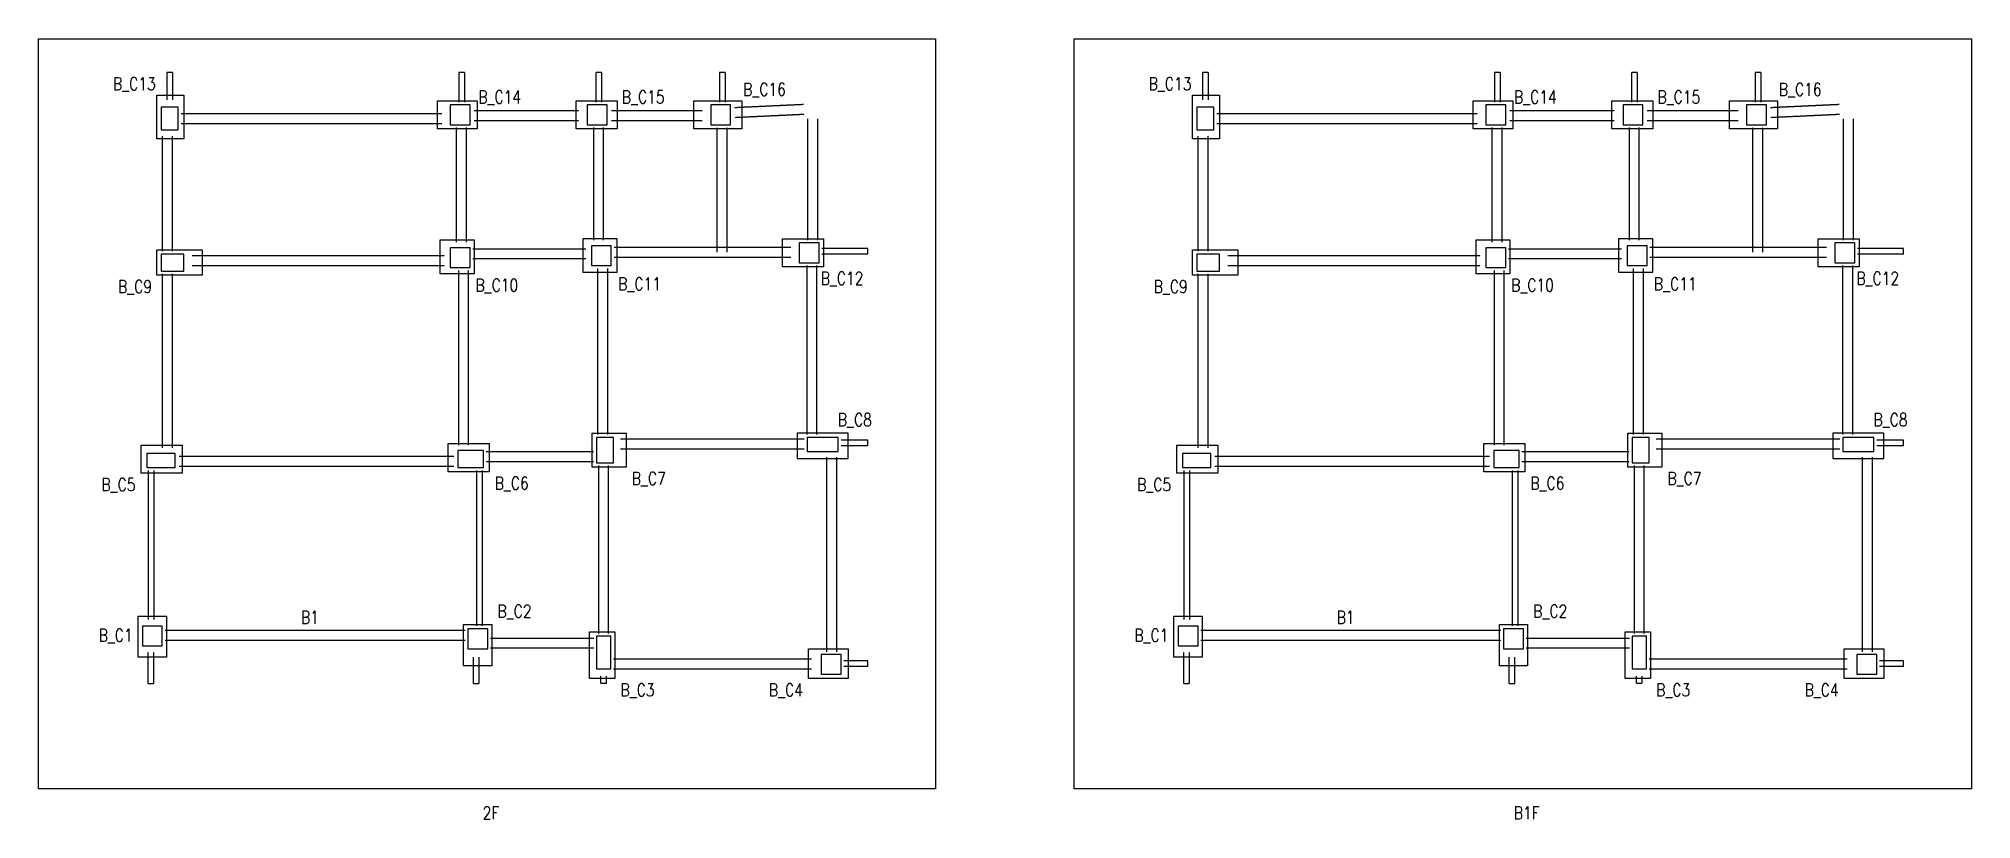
# Model space of a CAD drawing. Header units: millimetres. Extents: x 2533 to 9370, y 56373 to 59132.
import ezdxf
from ezdxf.enums import TextEntityAlignment as Align

# ---------------------------------------------------------------- set-up
doc = ezdxf.new("R2010")
doc.units = ezdxf.units.MM
doc.linetypes.add('CENTER', pattern=[2, 1.25, -0.25, 0.25, -0.25])
for name, color, linetype in [('TC-COLUMN', 1, 'Continuous'), ('TC-TC', 4, 'Continuous'), ('TC-鋼柱', 11, 'Continuous')]:
    doc.layers.add(name, color=color, linetype=linetype)
doc.layers.add('TC-鋼粱(隱藏)', color=183, linetype='CENTER', plot=False)
doc.styles.add('TXT', font='TXT.shx', dxfattribs={"width": 0.8, "bigfont": 'ae.shx'})

msp = doc.modelspace()

# ---------------------------------------------------------------- linework, layer by layer
for points in [[(2532.9, 56480.7), (2532.9, 59132.3), (5706, 59132.3), (5706, 56480.7)], [(6196.5, 56480.7), (6196.5, 59132.3), (9369.6, 59132.3), (9369.6, 56480.7)]]:
    msp.add_lwpolyline(points, close=True)
at = {"layer": 'TC-COLUMN'}
for points in [[(2951.5, 58778.1), (2951.5, 58933.1), (3046.5, 58933.1), (3046.5, 58778.1)], [(6615.1, 58778.1), (6615.1, 58933.1), (6710.1, 58933.1), (6710.1, 58778.1)], [(3943.8, 58913.1), (4083.8, 58913.1), (4083.8, 58813.1), (3943.8, 58813.1)], [(4433.8, 58913.1), (4578.8, 58913.1), (4578.8, 58813.1), (4433.8, 58813.1)], [(4850.7, 58913.1), (5020.7, 58913.1), (5020.7, 58813.1), (4850.7, 58813.1)], [(7607.4, 58913.1), (7747.4, 58913.1), (7747.4, 58813.1), (7607.4, 58813.1)], [(8097.5, 58913.1), (8242.5, 58913.1), (8242.5, 58813.1), (8097.5, 58813.1)], [(8514.4, 58913.1), (8684.4, 58913.1), (8684.4, 58813.1), (8514.4, 58813.1)], [(3111.5, 58385.9), (3111.5, 58295.9), (2951.5, 58295.9), (2951.5, 58385.9)], [(4073.8, 58421.1), (4073.8, 58301.1), (3953.8, 58301.1), (3953.8, 58421.1)], [(4578.7, 58425.6), (4578.7, 58305.6), (4458.7, 58305.6), (4458.7, 58425.6)], [(5163.7, 58425.3), (5308.7, 58425.3), (5308.7, 58325.3), (5163.7, 58325.3)], [(6775.1, 58385.9), (6775.1, 58295.9), (6615.1, 58295.9), (6615.1, 58385.9)], [(7737.5, 58421.1), (7737.5, 58301.1), (7617.5, 58301.1), (7617.5, 58421.1)], [(8242.3, 58425.6), (8242.3, 58305.6), (8122.3, 58305.6), (8122.3, 58425.6)], [(8827.3, 58425.3), (8972.3, 58425.3), (8972.3, 58325.3), (8827.3, 58325.3)], [(4611.3, 57738.1), (4611.3, 57618.1), (4491.3, 57618.1), (4491.3, 57738.1)], [(5216.3, 57738.1), (5216.3, 57648.1), (5396.3, 57648.1), (5396.3, 57738.1)], [(8275, 57738.1), (8275, 57618.1), (8155, 57618.1), (8155, 57738.1)], [(8880, 57738.1), (8880, 57648.1), (9060, 57648.1), (9060, 57738.1)], [(2895.3, 57696.1), (3040.3, 57696.1), (3040.3, 57596.1), (2895.3, 57596.1)], [(3981.3, 57701.1), (4126.3, 57701.1), (4126.3, 57601.1), (3981.3, 57601.1)], [(6559, 57696.1), (6704, 57696.1), (6704, 57596.1), (6559, 57596.1)], [(7645, 57701.1), (7790, 57701.1), (7790, 57601.1), (7645, 57601.1)], [(2885.3, 56946), (2885.3, 57091), (2985.3, 57091), (2985.3, 56946)], [(6549, 56946), (6549, 57091), (6649, 57091), (6649, 56946)], [(4036.3, 56916.1), (4036.3, 57061.1), (4136.3, 57061.1), (4136.3, 56916.1)], [(4481.5, 57035.3), (4571.5, 57035.3), (4571.5, 56870.3), (4481.5, 56870.3)], [(7700, 56916.1), (7700, 57061.1), (7800, 57061.1), (7800, 56916.1)], [(8145.1, 57035.3), (8235.1, 57035.3), (8235.1, 56870.3), (8145.1, 56870.3)], [(5256.3, 56975.6), (5396.3, 56975.6), (5396.3, 56870.6), (5256.3, 56870.6)], [(8920, 56975.6), (9060, 56975.6), (9060, 56870.6), (8920, 56870.6)]]:
    msp.add_lwpolyline(points, close=True, dxfattribs=at)
at = {"layer": 'TC-鋼柱'}
for points in [[(2966.5, 58810.6), (3026.5, 58810.6), (3026.5, 58890.6), (2966.5, 58890.6)], [(3988.8, 58828.1), (4058.8, 58828.1), (4058.8, 58898.1), (3988.8, 58898.1)], [(4473.8, 58828.1), (4543.8, 58828.1), (4543.8, 58898.1), (4473.8, 58898.1)], [(4910.7, 58828.1), (4980.7, 58828.1), (4980.7, 58898.1), (4910.7, 58898.1)], [(6630.1, 58810.6), (6690.1, 58810.6), (6690.1, 58890.6), (6630.1, 58890.6)], [(7652.4, 58828.1), (7722.4, 58828.1), (7722.4, 58898.1), (7652.4, 58898.1)], [(8137.5, 58828.1), (8207.5, 58828.1), (8207.5, 58898.1), (8137.5, 58898.1)], [(8574.4, 58828.1), (8644.4, 58828.1), (8644.4, 58898.1), (8574.4, 58898.1)], [(3988.8, 58323.6), (4058.8, 58323.6), (4058.8, 58393.6), (3988.8, 58393.6)], [(4488.7, 58330.6), (4558.7, 58330.6), (4558.7, 58400.6), (4488.7, 58400.6)], [(5223.7, 58340.3), (5293.7, 58340.3), (5293.7, 58410.3), (5223.7, 58410.3)], [(7652.5, 58323.6), (7722.5, 58323.6), (7722.5, 58393.6), (7652.5, 58393.6)], [(8152.3, 58330.6), (8222.3, 58330.6), (8222.3, 58400.6), (8152.3, 58400.6)], [(8887.3, 58340.3), (8957.3, 58340.3), (8957.3, 58410.3), (8887.3, 58410.3)], [(2966.5, 58310.9), (3046.5, 58310.9), (3046.5, 58370.9), (2966.5, 58370.9)], [(6630.1, 58310.9), (6710.1, 58310.9), (6710.1, 58370.9), (6630.1, 58370.9)], [(4506.3, 57633.1), (4566.3, 57633.1), (4566.3, 57723.1), (4506.3, 57723.1)], [(5361.3, 57673.1), (5361.3, 57723.1), (5251.3, 57723.1), (5251.3, 57673.1)], [(8170, 57633.1), (8230, 57633.1), (8230, 57723.1), (8170, 57723.1)], [(9025, 57673.1), (9025, 57723.1), (8915, 57723.1), (8915, 57673.1)], [(2915.3, 57616.1), (3015.3, 57616.1), (3015.3, 57666.1), (2915.3, 57666.1)], [(4016.3, 57616.1), (4106.3, 57616.1), (4106.3, 57676.1), (4016.3, 57676.1)], [(6579, 57616.1), (6679, 57616.1), (6679, 57666.1), (6579, 57666.1)], [(7680, 57616.1), (7770, 57616.1), (7770, 57676.1), (7680, 57676.1)], [(2900.3, 56986), (2970.3, 56986), (2970.3, 57056), (2900.3, 57056)], [(4051.3, 56976.1), (4121.3, 56976.1), (4121.3, 57046.1), (4051.3, 57046.1)], [(4506.5, 56905.3), (4556.5, 56905.3), (4556.5, 57020.3), (4506.5, 57020.3)], [(6564, 56986), (6634, 56986), (6634, 57056), (6564, 57056)], [(7715, 56976.1), (7785, 56976.1), (7785, 57046.1), (7715, 57046.1)], [(8170.1, 56905.3), (8220.1, 56905.3), (8220.1, 57020.3), (8170.1, 57020.3)], [(5301.3, 56885.6), (5371.3, 56885.6), (5371.3, 56955.6), (5301.3, 56955.6)], [(8965, 56885.6), (9035, 56885.6), (9035, 56955.6), (8965, 56955.6)]]:
    msp.add_lwpolyline(points, close=True, dxfattribs=at)
at = {"layer": 'TC-鋼粱(隱藏)'}
for p, q in [((2986.5, 59013.1), (2986.5, 58915.6)), ((3006.5, 59013.1), (2986.5, 59013.1)), ((3006.5, 59013.1), (3006.5, 58915.6)), ((4018.8, 59013.1), (4018.8, 58908.1)), ((4038.8, 59013.1), (4018.8, 59013.1)), ((4038.8, 59013.1), (4038.8, 58908.1)), ((4503.8, 59013.1), (4503.8, 58908.1)), ((4523.8, 59013.1), (4503.8, 59013.1)), ((4523.8, 59013.1), (4523.8, 58908.1)), ((4940.9, 59013.1), (4940.9, 58908.1)), ((4960.9, 59013.1), (4940.9, 59013.1)), ((4960.9, 59013.1), (4960.9, 58908.1)), ((6650.1, 59013.1), (6650.1, 58915.6)), ((6670.1, 59013.1), (6650.1, 59013.1)), ((6670.1, 59013.1), (6670.1, 58915.6)), ((7682.4, 59013.1), (7682.4, 58908.1)), ((7702.4, 59013.1), (7682.4, 59013.1)), ((7702.4, 59013.1), (7702.4, 58908.1)), ((8167.5, 59013.1), (8167.5, 58908.1)), ((8187.5, 59013.1), (8167.5, 59013.1)), ((8187.5, 59013.1), (8187.5, 58908.1)), ((8604.5, 59013.1), (8604.5, 58908.1)), ((8624.5, 59013.1), (8604.5, 59013.1)), ((8624.5, 59013.1), (8624.5, 58908.1)), ((3036.5, 58868.1), (3958.8, 58868.1)), ((4073.8, 58878.1), (4443.8, 58878.1)), ((4558.8, 58878.1), (4880.8, 58878.1)), ((5238, 58899.4), (4994.9, 58888.1)), ((5239.7, 58864.4), (4996.5, 58853.1)), ((6700.1, 58868.1), (7622.4, 58868.1)), ((7737.4, 58878.1), (8107.5, 58878.1)), ((8222.5, 58878.1), (8544.5, 58878.1)), ((8901.7, 58899.4), (8658.5, 58888.1)), ((8903.3, 58864.4), (8660.2, 58853.1)), ((3036.5, 58833.1), (3958.8, 58833.1)), ((4011.3, 58413.6), (4011.3, 58818.1)), ((4046.3, 58413.6), (4046.3, 58818.1)), ((4073.8, 58843.1), (4443.8, 58843.1)), ((4496.3, 58420.6), (4496.3, 58818.1)), ((4531.3, 58420.6), (4531.3, 58818.1)), ((4558.8, 58843.1), (4880.8, 58843.1)), ((4933.2, 58377.8), (4933.2, 58818.1)), ((4968.2, 58377.8), (4968.2, 58818.1)), ((5253.7, 58420.3), (5253.7, 58849.8)), ((5288.7, 58420.3), (5288.7, 58849.8)), ((6700.1, 58833.1), (7622.4, 58833.1)), ((7674.9, 58413.6), (7674.9, 58818.1)), ((7709.9, 58413.6), (7709.9, 58818.1)), ((7737.4, 58843.1), (8107.5, 58843.1)), ((8160, 58420.6), (8160, 58818.1)), ((8195, 58420.6), (8195, 58818.1)), ((8222.5, 58843.1), (8544.5, 58843.1)), ((8596.9, 58377.8), (8596.9, 58818.1)), ((8631.9, 58377.8), (8631.9, 58818.1)), ((8917.3, 58420.3), (8917.3, 58849.8)), ((8952.3, 58420.3), (8952.3, 58849.8)), ((2971.5, 58380.9), (2971.5, 58788.6)), ((3006.5, 58380.9), (3006.5, 58788.6)), ((6635.1, 58380.9), (6635.1, 58788.6)), ((6670.1, 58380.9), (6670.1, 58788.6)), ((4068.8, 58389.9), (4468.7, 58389.9)), ((4568.7, 58395.3), (5193.7, 58395.3)), ((5466.6, 58390.3), (5303.7, 58390.3)), ((5466.6, 58370.3), (5466.6, 58390.3)), ((7732.5, 58389.9), (8132.3, 58389.9)), ((8232.3, 58395.3), (8857.3, 58395.3)), ((9130.2, 58390.3), (8967.3, 58390.3)), ((9130.2, 58370.3), (9130.2, 58390.3)), ((3076.5, 58365.9), (3968.8, 58365.9)), ((3076.5, 58330.9), (3968.8, 58330.9)), ((4068.8, 58354.9), (4468.7, 58354.9)), ((4511.3, 57733.1), (4511.3, 58320.6)), ((4546.3, 57733.1), (4546.3, 58320.6)), ((4568.7, 58360.3), (5193.7, 58360.3)), ((5251.2, 57733.1), (5251.2, 58330.3)), ((5286.2, 57733.1), (5286.2, 58330.3)), ((5466.6, 58370.3), (5303.7, 58370.3)), ((6740.1, 58365.9), (7632.5, 58365.9)), ((6740.1, 58330.9), (7632.5, 58330.9)), ((7732.5, 58354.9), (8132.3, 58354.9)), ((8175, 57733.1), (8175, 58320.6)), ((8210, 57733.1), (8210, 58320.6)), ((8232.3, 58360.3), (8857.3, 58360.3)), ((8914.8, 57733.1), (8914.8, 58330.3)), ((8949.8, 57733.1), (8949.8, 58330.3)), ((9130.2, 58370.3), (8967.3, 58370.3)), ((2971.5, 57686.1), (2971.5, 58300.9)), ((3006.5, 57686.1), (3006.5, 58300.9)), ((4018.8, 57696.1), (4018.8, 58313.6)), ((4053.8, 57696.1), (4053.8, 58313.6)), ((6635.1, 57686.1), (6635.1, 58300.9)), ((6670.1, 57686.1), (6670.1, 58300.9)), ((7682.5, 57696.1), (7682.5, 58313.6)), ((7717.5, 57696.1), (7717.5, 58313.6)), ((4591.3, 57718.1), (5241.3, 57718.1)), ((5466.5, 57713.1), (5371.3, 57713.1)), ((5466.5, 57693.1), (5466.5, 57713.1)), ((8255, 57718.1), (8905, 57718.1)), ((9130.1, 57713.1), (9035, 57713.1)), ((9130.1, 57693.1), (9130.1, 57713.1)), ((3030.3, 57656.1), (4001.3, 57656.1)), ((4116.3, 57673.1), (4496.3, 57673.1)), ((4116.3, 57638.1), (4496.3, 57638.1)), ((4591.3, 57683.1), (5241.3, 57683.1)), ((5321.3, 56965.6), (5321.3, 57653.1)), ((5356.3, 56965.6), (5356.3, 57653.1)), ((5466.5, 57693.1), (5371.3, 57693.1)), ((6694, 57656.1), (7665, 57656.1)), ((7780, 57673.1), (8160, 57673.1)), ((7780, 57638.1), (8160, 57638.1)), ((8255, 57683.1), (8905, 57683.1)), ((8985, 56965.6), (8985, 57653.1)), ((9020, 56965.6), (9020, 57653.1)), ((9130.1, 57693.1), (9035, 57693.1)), ((2920.3, 57606.1), (2920.3, 57078.5)), ((2940.3, 57606.1), (2940.3, 57078.5)), ((3030.3, 57621.1), (4001.3, 57621.1)), ((4081.3, 57606.1), (4081.3, 57056.1)), ((4101.3, 57606.1), (4101.3, 57056.1)), ((4514, 57030.3), (4514, 57623.1)), ((4549, 57030.3), (4549, 57623.1)), ((6584, 57606.1), (6584, 57078.5)), ((6604, 57606.1), (6604, 57078.5)), ((6694, 57621.1), (7665, 57621.1)), ((7745, 57606.1), (7745, 57056.1)), ((7765, 57606.1), (7765, 57056.1)), ((8177.6, 57030.3), (8177.6, 57623.1)), ((8212.6, 57030.3), (8212.6, 57623.1)), ((2980.3, 57041.1), (4041.3, 57041.1)), ((6644, 57041.1), (7705, 57041.1)), ((2920.3, 56853.3), (2920.3, 56963.5)), ((2940.3, 56853.3), (2940.3, 56963.5)), ((2980.3, 57006.1), (4041.3, 57006.1)), ((4131.3, 57013.6), (4496.5, 57013.6)), ((4131.3, 56978.6), (4496.5, 56978.6)), ((6584, 56853.3), (6584, 56963.5)), ((6604, 56853.3), (6604, 56963.5)), ((6644, 57006.1), (7705, 57006.1)), ((7795, 57013.6), (8160.1, 57013.6)), ((7795, 56978.6), (8160.1, 56978.6)), ((4071.3, 56853.3), (4071.3, 56946.1)), ((4091.3, 56853.3), (4091.3, 56946.1)), ((4566.5, 56940.3), (5266.3, 56940.3)), ((4566.5, 56905.3), (5266.3, 56905.3)), ((5466.3, 56932.8), (5381.3, 56932.8)), ((5466.3, 56912.8), (5381.3, 56912.8)), ((5466.3, 56912.8), (5466.3, 56932.8)), ((7735, 56853.3), (7735, 56946.1)), ((7755, 56853.3), (7755, 56946.1)), ((8230.1, 56940.3), (8930, 56940.3)), ((8230.1, 56905.3), (8930, 56905.3)), ((9130, 56932.8), (9045, 56932.8)), ((9130, 56912.8), (9045, 56912.8)), ((9130, 56912.8), (9130, 56932.8)), ((2920.3, 56853.3), (2940.3, 56853.3)), ((4071.3, 56853.3), (4091.3, 56853.3)), ((4521.5, 56853.8), (4521.5, 56880.3)), ((4521.5, 56853.8), (4541.5, 56853.8)), ((4541.5, 56853.8), (4541.5, 56880.3)), ((6584, 56853.3), (6604, 56853.3)), ((7735, 56853.3), (7755, 56853.3)), ((8185.1, 56853.8), (8185.1, 56880.3)), ((8185.1, 56853.8), (8205.1, 56853.8)), ((8205.1, 56853.8), (8205.1, 56880.3))]:
    msp.add_line(p, q, dxfattribs=at)

# ---------------------------------------------------------------- texts
at = {"layer": 'TC-TC', "style": 'TXT', "width": 0.8}
for s, p in [('B_C13', (2871.5, 58973.1)), ('B_C14', (4163.8, 58926.3)), ('B_C15', (4671.5, 58926.3)), ('B_C16', (5100.7, 58953.1)), ('B_C13', (6535.1, 58973.1)), ('B_C14', (7827.4, 58926.3)), ('B_C15', (8335.2, 58926.3)), ('B_C16', (8764.4, 58953.1)), ('B_C9', (2873.8, 58255.9)), ('B_C10', (4153.8, 58261.1)), ('B_C11', (4658.7, 58265.6)), ('B_C12', (5375, 58285.3)), ('B_C9', (6537.4, 58255.9)), ('B_C10', (7817.5, 58261.1)), ('B_C11', (8322.3, 58265.6)), ('B_C12', (9038.6, 58285.3)), ('B_C8', (5420.1, 57785.6)), ('B_C8', (9083.7, 57785.6)), ('B_C5', (2815.3, 57556.1)), ('B_C6', (4206.3, 57561.1)), ('B_C7', (4691.3, 57578.1)), ('B_C5', (6479, 57556.1)), ('B_C6', (7870, 57561.1)), ('B_C7', (8355, 57578.1)), ('B1', (3492.5, 57087)), ('B_C2', (4216.3, 57108.6)), ('B1', (7156.1, 57087)), ('B_C2', (7880, 57108.6)), ('B_C1', (2805.3, 57023.5)), ('B_C1', (6469, 57023.5)), ('B_C3', (4651.5, 56830.3)), ('B_C4', (5176.3, 56830.3)), ('B_C3', (8315.1, 56830.3)), ('B_C4', (8840, 56830.3)), ('2F', (4132.9, 56395.5)), ('B1F', (7796.5, 56395.5))]:
    msp.add_text(s, height=45, rotation=0, dxfattribs=at).set_placement(p, align=Align.MIDDLE_CENTER)

doc.saveas('drawing.dxf')
